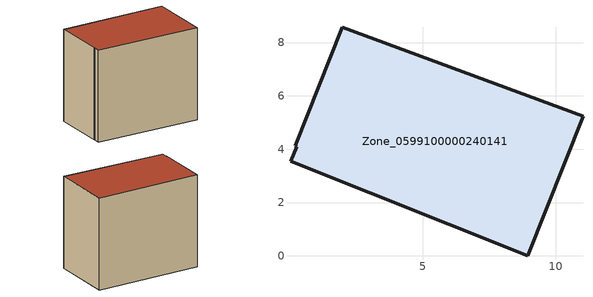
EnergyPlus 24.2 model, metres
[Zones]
Zone_0599100000240141
 floor ground (C_G): 0.05,3.54 0.29,4.08 0.22,4.13 1.98,8.58 11.02,5.24 8.95,0 z0.27
 wall outside (C_F): 1.98,8.58 0.22,4.13 0.29,4.08 0.05,3.54 8.95,0 11.02,5.24 1.98,8.58 z0.27:8.49
 roof outside (C_R): 0.29,4.08 0.05,3.54 8.95,0 11.02,5.24 1.98,8.58 0.22,4.13 z8.49
[BUILDING]
Pand.0599100000240141: North Axis=0; Terrain=City; Loads Convergence Tolerance Value=0.04; Temperature Convergence Tolerance Value=0.4; Solar Distribution=FullExterior; Maximum Number of Warmup Days=25; Minimum Number of Warmup Days=1
[Site:Location]
Rotterdam.The.Hague.AP_ZH_NLD Design_Conditions: Latitude=51.96; Longitude=4.45; Time Zone=1; Elevation=-4.5
[SITE:GROUNDTEMPERATURE:BUILDINGSURFACE]
18, 18, 18, 18, 18, 18, 18, 18, 18, 18, 18, 18
[MATERIAL] Thermal Absorptance=0.9; Solar Absorptance=0.7; Visible Absorptance=0.7
Name | Roughness | Thickness | Conductivity | Density | Specific Heat
G.TC.1965-1974 | MediumSmooth | 0.15 | 0.882353 | 540 | 1210
F.TC.1965-1974 | Rough | 0.3 | 0.697674 | 1920 | 840
R.TC.1965-1974 | MediumRough | 0.2 | 0.232558 | 1500 | 1000
[CONSTRUCTION]
C_G: G.TC.1965-1974
C_F: F.TC.1965-1974
C_R: R.TC.1965-1974
[ZONE]
Zone_0599100000240141: Type=1; Multiplier=1; Ceiling Height=Autocalculate; Volume=Autocalculate; Floor Area=autocalculate; Part of Total Floor Area=Yes
[ZONEINFILTRATION:DESIGNFLOWRATE]
Infil_Zone_0599100000240141: Zone or ZoneList or Space or SpaceList=Zone_0599100000240141; Schedule=AlwaysOn; Design Flow Rate Calculation Method=Flow/Area; Flow Rate per Floor Area=0.003; Constant Term Coefficient=1; Temperature Term Coefficient=0; Velocity Term Coefficient=0; Velocity Squared Term Coefficient=0
[HVACTEMPLATE:ZONE:IDEALLOADSAIRSYSTEM]
Zone_0599100000240141: Maximum Heating Supply Air Temperature=50; Minimum Cooling Supply Air Temperature=13; Maximum Heating Supply Air Humidity Ratio=0.0156; Minimum Cooling Supply Air Humidity Ratio=0.0077; Heating Limit=NoLimit; Cooling Limit=NoLimit; Dehumidification Control Type=ConstantSensibleHeatRatio; Cooling Sensible Heat Ratio=0.7; Dehumidification Setpoint=60; Humidification Control Type=None; Humidification Setpoint=30; Outdoor Air Method=None; Outdoor Air Flow Rate per Person=0.00944; Outdoor Air Flow Rate per Zone Floor Area=0; Outdoor Air Flow Rate per Zone=0; Demand Controlled Ventilation Type=None; Outdoor Air Economizer Type=NoEconomizer; Heat Recovery Type=None; Sensible Heat Recovery Effectiveness=0.7; Latent Heat Recovery Effectiveness=0.65
[ZONECONTROL:THERMOSTAT]
ThermostatControl_Zone_0599100000240141: Zone or ZoneList=Zone_0599100000240141; Control Type Schedule=DualSetpointControlType; Control 1=Thermostat_Zone_0599100000240141; Temperature Difference Between Cutout And Setpoint=0
[THERMOSTATSETPOINT:DUALSETPOINT]
Thermostat_Zone_0599100000240141: Heating Setpoint Temperature Schedule=HeatingSetpoint_Zone_0599100000240141; Cooling Setpoint Temperature Schedule=CoolingSetpoint_Zone_0599100000240141
[SCHEDULE:COMPACT]
HeatingSetpoint_Zone_0599100000240141: Through: 12/31, For: AllDays, Until: 24:00, 21
CoolingSetpoint_Zone_0599100000240141: Through: 12/31, For: AllDays, Until: 24:00, 24
DualSetpointControlType: Through: 12/31, For: AllDays, Until: 24:00, 4
AlwaysOn: Through: 12/31, For: AllDays, Until: 24:00, 1
